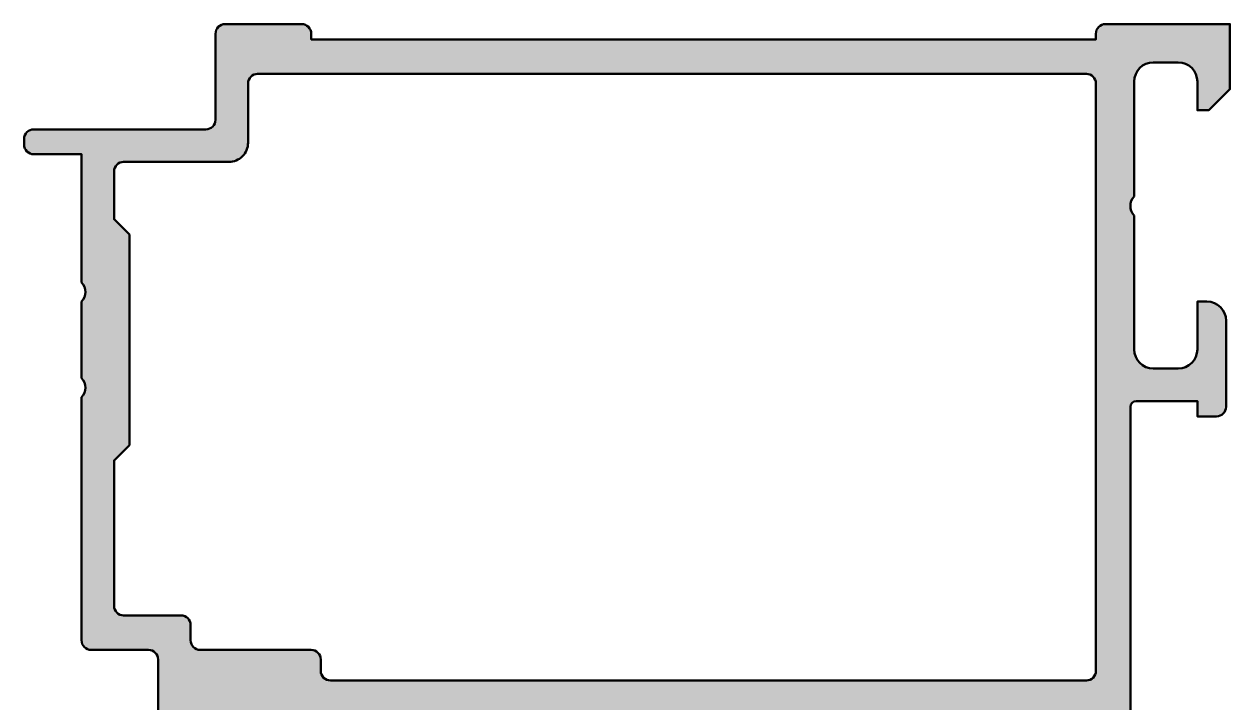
# Model space of a CAD drawing. Extents: x -10 to 53, y 3 to 87.
# Drawn here: x -10 to 53, y 51.5 to 87 of the extents above; entities that cross this region are included whole.
import ezdxf

# ---------------------------------------------------------------- set-up
doc = ezdxf.new("R2010")
doc.units = 0
doc.layers.add('0S-Alu contour', color=7, linetype='Continuous', lineweight=50)
doc.layers.add('0S-Alu hatch', color=252, linetype='Continuous', lineweight=25)

# ---------------------------------------------------------------- blocks, each defined once
blk = doc.blocks.new('438200__9EDB42AB_B6E2_4E29_ACC8_7F8073D6391A_')
at = {"layer": '0S-Alu hatch'}
h = blk.add_hatch(color=256, dxfattribs=at)
edge = h.paths.add_edge_path()
edge.add_arc((4.499999999999978, 86.5), 0.5, 0, 90)
edge.add_line((4.499999999999978, 87), (0.4999999999999787, 87))
edge.add_arc((0.4999999999999787, 86.5), 0.5, 90, 180)
edge.add_line((-2.13e-14, 86.5), (-3.55e-14, 82))
edge.add_ellipse((-0.5000000000000356, 82), major_axis=(-0.5, 0), ratio=1, start_angle=90, end_angle=180, ccw=False)
edge.add_line((-0.5000000000000356, 81.5), (-9.500000000000028, 81.5))
edge.add_arc((-9.500000000000036, 81), 0.5, 89.9999999999992, 180)
edge.add_line((-10.00000000000003, 81), (-10.00000000000006, 80.70000000000007))
edge.add_arc((-9.500000000000021, 80.70000000000005), 0.5000000000000427, 180, 270.0000000000017)
edge.add_line((-9.500000000000007, 80.20000000000002), (-7.000000000000021, 80.20000000000002))
edge.add_line((-7.000000000000021, 80.20000000000002), (-7.000000000000021, 73.49999999999999))
edge.add_ellipse((-7.525026953992679, 73), major_axis=(-0.7250195186467701, 0), ratio=1, start_angle=136.3986500484095, end_angle=223.6013499515906, ccw=False)
edge.add_line((-7.000000000000021, 72.50000000000001), (-7.000000000000021, 68.49999999999999))
edge.add_ellipse((-7.525026953992679, 68), major_axis=(-0.7250195186467701, 0), ratio=1, start_angle=136.3986500484095, end_angle=223.6013499515906, ccw=False)
edge.add_line((-7.000000000000021, 67.50000000000001), (-7.000000000000021, 54.8))
edge.add_arc((-6.500000000000021, 54.8), 0.5, 180, 270)
edge.add_line((-6.500000000000021, 54.29999999999999), (-3.500000000000028, 54.29999999999999))
edge.add_ellipse((-3.500000000000021, 53.79999999999999), major_axis=(-0.5000000000000071, 0), ratio=1, start_angle=180, end_angle=270.0000000000008, ccw=False)
edge.add_line((-3.000000000000014, 53.79999999999999), (-3.000000000000028, 50.69999999999997))
edge.add_ellipse((-3.078836446543057, 50.43247940800687), major_axis=(-0.2788950563274168, 0), ratio=1, start_angle=178.8354106258913, end_angle=253.5801235805098, ccw=False)
edge.add_line((-2.799999000000028, 50.42681100000844), (-2.799999000000035, 49.97321700000885))
edge.add_ellipse((-3.078867095643197, 49.96755634053144), major_axis=(-0.2789255417371504, 0), ratio=1, start_angle=106.42459455535459, end_angle=181.1628700729577, ccw=False)
edge.add_line((-3.000000000000029, 49.7000130000085), (-3.000000000000035, 47.82000200000001))
edge.add_arc((-2.700000000000017, 47.82000200000002), 0.3000000000000185, 180, 269.9999999999986)
edge.add_line((-2.700000000000024, 47.520002), (-1.720025680957256, 47.520002))
edge.add_arc((-1.720025680957256, 47.82000200000001), 0.3000000000000114, 270, 360)
edge.add_line((-1.420025680957245, 47.82000200000001), (-1.420025680957245, 50.57999999999998))
edge.add_ellipse((-1.30002568095724, 50.57999999999998), major_axis=(-0.1200000000000045, 0), ratio=1, start_angle=270, end_angle=360, ccw=False)
edge.add_line((-1.30002568095724, 50.69999999999999), (2.999999999999978, 50.7))
edge.add_ellipse((2.999999999999971, 50.19999999999999), major_axis=(-0.5000000000000071, 0), ratio=1, start_angle=180, end_angle=269.9999999999992, ccw=False)
edge.add_line((3.499999999999978, 50.19999999999999), (3.499999999999978, 49.49999999999998))
edge.add_line((3.499999999999978, 49.49999999999998), (2.118504542377607, 47.10717967697245))
edge.add_arc((2.238119784648276, 47.0381197846483), 0.1381197846483035, 150.0000000000017, 275.6225775507896)
edge.add_arc((1.761776758826179, 51.87660886184777), 4.999999999999955, 275.6225775507934, 342.2515836439298)
edge.add_ellipse((6.999999999999992, 50.19999999999996), major_axis=(-0.5000000000000515, 0), ratio=1, start_angle=270.0000000000008, end_angle=342.25158364393076, ccw=False)
edge.add_line((6.999999999999985, 50.70000000000002), (37.79999999999998, 50.7))
edge.add_ellipse((37.79999999999998, 50.19999999999969), major_axis=(-0.5000000000003056, 0), ratio=1, start_angle=197.7484163560694, end_angle=270, ccw=False)
edge.add_arc((43.03822324117375, 51.87660886184747), 4.999999999999654, 197.7484163560699, 264.3774224492066)
edge.add_arc((42.56188021535169, 47.0381197846483), 0.1381197846482954, 264.3774224492046, 390.0000000000023)
edge.add_line((42.68149545762236, 47.10717967697244), (41.29999999999998, 49.49999999999998))
edge.add_line((41.29999999999998, 49.49999999999998), (41.29999999999998, 50.19999999999999))
edge.add_ellipse((41.79999999999996, 50.19999999999999), major_axis=(-0.4999999999999858, 0), ratio=1, start_angle=270, end_angle=360, ccw=False)
edge.add_line((41.79999999999996, 50.69999999999997), (46.10002568095722, 50.69999999999999))
edge.add_ellipse((46.10002568095722, 50.57999999999999), major_axis=(-0.1199999999999974, 0), ratio=1, start_angle=180, end_angle=270, ccw=False)
edge.add_line((46.22002568095721, 50.57999999999999), (46.22002568095721, 47.820002))
edge.add_arc((46.52002568095721, 47.820002), 0.3000000000000043, 180, 270)
edge.add_line((46.52002568095721, 47.520002), (47.5, 47.520002))
edge.add_arc((47.5, 47.820002), 0.3000000000000043, 270, 360)
edge.add_line((47.8, 47.820002), (47.8, 49.70001300000851))
edge.add_ellipse((47.87886709564316, 49.96755634053145), major_axis=(-0.2789255417371491, 0), ratio=1, start_angle=-1.162870072896908, end_angle=73.5754054446466, ccw=False)
edge.add_line((47.59999899999999, 49.97321700000856), (47.599999, 50.42681100000852))
edge.add_ellipse((47.87883644654301, 50.43247940800688), major_axis=(-0.2788950563273951, 0), ratio=1, start_angle=-73.5801235805082, end_angle=1.16458937409692, ccw=False)
edge.add_line((47.79999999999998, 50.69999999999996), (47.79999999999996, 66.99999999999977))
edge.add_ellipse((48.09999999999987, 66.99999999999977), major_axis=(-0.2999999999999048, 0), ratio=1, start_angle=270, end_angle=360, ccw=False)
edge.add_line((48.09999999999987, 67.29999999999967), (51.29999999999996, 67.29999999999967))
edge.add_line((51.29999999999996, 67.29999999999967), (51.29999999999996, 66.49999999999972))
edge.add_line((51.29999999999996, 66.49999999999972), (52.30000000000013, 66.49999999999972))
edge.add_arc((52.30000000000013, 66.99999999999955), 0.4999999999998295, 270, 360)
edge.add_line((52.79999999999996, 66.99999999999955), (52.79999999999996, 71.49999999999972))
edge.add_arc((51.79999999999996, 71.49999999999972), 1, 0, 90)
edge.add_line((51.79999999999996, 72.49999999999972), (51.29999999999996, 72.49999999999972))
edge.add_line((51.29999999999996, 72.49999999999972), (51.29999999999996, 69.9999999999996))
edge.add_ellipse((50.30000000000008, 69.9999999999996), major_axis=(-0.9999999999998863, 0), ratio=1, start_angle=90, end_angle=180, ccw=False)
edge.add_line((50.30000000000008, 68.99999999999972), (49.00000000000006, 68.99999999999972))
edge.add_ellipse((49.00000000000006, 69.99999999999955), major_axis=(-0.9999999999998294, 0), ratio=1, start_angle=0, end_angle=90, ccw=False)
edge.add_line((48.00000000000023, 69.99999999999955), (48, 76.99999999999972))
edge.add_ellipse((48.52499999999986, 77.4999999999996), major_axis=(-0.7249999999998176, 0), ratio=1, start_angle=-43.60281897272881, end_angle=43.60281897270488, ccw=False)
edge.add_line((48.00000000000022, 77.9999999999997), (48, 83.99999999999973))
edge.add_ellipse((48.99999999999995, 83.99999999999974), major_axis=(-0.999999999999943, 0), ratio=1, start_angle=270, end_angle=360, ccw=False)
edge.add_line((48.99999999999995, 84.99999999999969), (50.29999999999968, 84.99999999999972))
edge.add_ellipse((50.29999999999968, 83.99999999999943), major_axis=(-1.000000000000284, 0), ratio=1, start_angle=180, end_angle=270, ccw=False)
edge.add_line((51.29999999999996, 83.99999999999943), (51.29999999999996, 82.4999999999996))
edge.add_line((51.29999999999996, 82.4999999999996), (51.9000000000001, 82.4999999999996))
edge.add_line((51.9000000000001, 82.4999999999996), (53, 83.59999999999951))
edge.add_line((53, 83.59999999999951), (53, 87))
edge.add_line((53, 87), (46.49999999999998, 87))
edge.add_arc((46.49999999999998, 86.5), 0.5, 90, 180)
edge.add_line((45.99999999999998, 86.5), (45.99999999999998, 86.2))
edge.add_line((45.99999999999998, 86.2), (4.999999999999978, 86.2))
edge.add_line((4.999999999999978, 86.2), (4.999999999999978, 86.5))
edge = h.paths.add_edge_path()
edge.add_ellipse((-4.800000000000018, 79.30000000000001), major_axis=(-0.4999999999999716, 0), ratio=1, start_angle=270, end_angle=360, ccw=False)
edge.add_line((-4.800000000000018, 79.79999999999998), (0.6999999999999318, 79.79999999999998))
edge.add_arc((0.6999999999999389, 80.80000000000003), 1.000000000000042, 269.9999999999996, 360)
edge.add_line((1.699999999999981, 80.80000000000001), (1.699999999999974, 83.9))
edge.add_ellipse((2.199999999999974, 83.9), major_axis=(-0.5, 0), ratio=1, start_angle=270, end_angle=360, ccw=False)
edge.add_line((2.199999999999974, 84.4), (45.49999999999998, 84.4))
edge.add_ellipse((45.49999999999998, 83.9), major_axis=(-0.5, 0), ratio=1, start_angle=180, end_angle=270, ccw=False)
edge.add_line((45.99999999999998, 83.9), (45.99999999999997, 53.19999999999999))
edge.add_ellipse((45.5, 53.19999999999999), major_axis=(-0.4999999999999716, 0), ratio=1, start_angle=90, end_angle=180, ccw=False)
edge.add_line((45.5, 52.70000000000002), (6.000000000000007, 52.70000000000001))
edge.add_ellipse((6, 53.20000000000002), major_axis=(-0.5000000000000071, 0), ratio=1, start_angle=0, end_angle=90.0000000000008, ccw=False)
edge.add_line((5.499999999999992, 53.20000000000002), (5.5, 53.80000000000002))
edge.add_arc((5.000000000000007, 53.80000000000002), 0.4999999999999929, 0, 89.9999999999992)
edge.add_line((5.000000000000014, 54.30000000000001), (-0.8000000000000468, 54.29999999999999))
edge.add_ellipse((-0.8000000000000326, 54.79999999999998), major_axis=(-0.4999999999999858, 0), ratio=1, start_angle=0, end_angle=89.9999999999983, ccw=False)
edge.add_line((-1.300000000000018, 54.79999999999997), (-1.300000000000032, 55.6))
edge.add_arc((-1.800000000000025, 55.6), 0.4999999999999929, 0, 90)
edge.add_line((-1.800000000000025, 56.09999999999999), (-4.800000000000032, 56.10000000000001))
edge.add_ellipse((-4.800000000000025, 56.60000000000001), major_axis=(-0.5000000000000071, 0), ratio=1, start_angle=0, end_angle=89.9999999999992, ccw=False)
edge.add_line((-5.300000000000032, 56.60000000000001), (-5.300000000000025, 64.2))
edge.add_line((-5.300000000000025, 64.2), (-4.500000000000035, 65.00000000000001))
edge.add_line((-4.500000000000035, 65.00000000000001), (-4.500000000000028, 76.00000000000003))
edge.add_line((-4.500000000000028, 76.00000000000003), (-5.300000000000011, 76.79999999999998))
edge.add_line((-5.300000000000011, 76.79999999999998), (-5.29999999999999, 79.30000000000001))
at = {"layer": '0S-Alu contour', "color": 7}
for points in [[(4.499999999999978, 87), (0.4999999999999787, 87)], [(51.29999999999996, 83.99999999999943), (51.29999999999996, 82.4999999999996), (51.9000000000001, 82.4999999999996), (53, 83.59999999999951), (53, 87), (46.49999999999998, 87)], [(-2.13e-14, 86.5), (-3.55e-14, 82)], [(45.99999999999998, 86.5), (45.99999999999998, 86.2), (4.999999999999978, 86.2), (4.999999999999978, 86.5)], [(48.99999999999995, 84.99999999999969), (50.29999999999968, 84.99999999999972)], [(1.699999999999981, 80.80000000000001), (1.699999999999974, 83.9)], [(2.199999999999974, 84.4), (45.49999999999998, 84.4)], [(45.99999999999998, 83.9), (45.99999999999997, 53.19999999999999)], [(48.00000000000022, 77.9999999999997), (48, 83.99999999999973)], [(-0.5000000000000356, 81.5), (-9.500000000000028, 81.5)], [(-10.00000000000003, 81), (-10.00000000000006, 80.70000000000007)], [(-9.500000000000007, 80.20000000000002), (-7.000000000000021, 80.20000000000002), (-7.000000000000021, 73.49999999999999)], [(-4.800000000000018, 79.79999999999998), (0.6999999999999318, 79.79999999999998)], [(-5.300000000000032, 56.60000000000001), (-5.300000000000025, 64.2), (-4.500000000000035, 65.00000000000001), (-4.500000000000028, 76.00000000000003), (-5.300000000000011, 76.79999999999998), (-5.29999999999999, 79.30000000000001)], [(48.00000000000023, 69.99999999999955), (48, 76.99999999999972)], [(-7.000000000000021, 72.50000000000001), (-7.000000000000021, 68.49999999999999)], [(51.79999999999996, 72.49999999999972), (51.29999999999996, 72.49999999999972), (51.29999999999996, 69.9999999999996)], [(52.79999999999996, 66.99999999999955), (52.79999999999996, 71.49999999999972)], [(50.30000000000008, 68.99999999999972), (49.00000000000006, 68.99999999999972)], [(-7.000000000000021, 67.50000000000001), (-7.000000000000021, 54.8)], [(47.79999999999998, 50.69999999999996), (47.79999999999996, 66.99999999999977)], [(48.09999999999987, 67.29999999999967), (51.29999999999996, 67.29999999999967), (51.29999999999996, 66.49999999999972), (52.30000000000013, 66.49999999999972)], [(-1.800000000000025, 56.09999999999999), (-4.800000000000032, 56.10000000000001)], [(-1.300000000000018, 54.79999999999997), (-1.300000000000032, 55.6)], [(-6.500000000000021, 54.29999999999999), (-3.500000000000028, 54.29999999999999)], [(5.000000000000014, 54.30000000000001), (-0.8000000000000468, 54.29999999999999)], [(-3.000000000000014, 53.79999999999999), (-3.000000000000028, 50.69999999999997)], [(5.499999999999992, 53.20000000000002), (5.5, 53.80000000000002)], [(45.5, 52.70000000000002), (6.000000000000007, 52.70000000000001)], [(-2.799999000000028, 50.42681100000844), (-2.799999000000035, 49.97321700000885)], [(-1.420025680957245, 47.82000200000001), (-1.420025680957245, 50.57999999999998)], [(-1.30002568095724, 50.69999999999999), (2.999999999999978, 50.7)], [(6.999999999999985, 50.70000000000002), (37.79999999999998, 50.7)], [(41.79999999999996, 50.69999999999997), (46.10002568095722, 50.69999999999999)], [(46.22002568095721, 50.57999999999999), (46.22002568095721, 47.820002)], [(47.59999899999999, 49.97321700000856), (47.599999, 50.42681100000852)], [(3.499999999999978, 50.19999999999999), (3.499999999999978, 49.49999999999998), (2.118504542377607, 47.10717967697245)], [(42.68149545762236, 47.10717967697244), (41.29999999999998, 49.49999999999998), (41.29999999999998, 50.19999999999999)], [(-3.000000000000029, 49.7000130000085), (-3.000000000000035, 47.82000200000001)], [(47.8, 47.820002), (47.8, 49.70001300000851)], [(-2.700000000000024, 47.520002), (-1.720025680957256, 47.520002)], [(46.52002568095721, 47.520002), (47.5, 47.520002)]]:
    blk.add_lwpolyline(points, dxfattribs=at)
for centre, radius, start, end in [((0.4999999999999787, 86.5), 0.5, 90, 180), ((4.499999999999978, 86.5), 0.5, 0, 90), ((46.49999999999998, 86.5), 0.5, 90, 180), ((-9.500000000000036, 81), 0.5, 89.9999999999992, 180), ((-9.500000000000021, 80.70000000000005), 0.5000000000000427, 180, 270.0000000000017), ((0.6999999999999389, 80.80000000000003), 1.000000000000042, 269.9999999999996, 0), ((51.79999999999996, 71.49999999999972), 1, 0, 90), ((52.30000000000013, 66.99999999999955), 0.4999999999998295, 270, 0), ((-1.800000000000025, 55.6), 0.4999999999999929, 0, 90), ((-6.500000000000021, 54.8), 0.5, 180, 270), ((5.000000000000007, 53.80000000000002), 0.4999999999999929, 0, 89.9999999999992), ((1.761776758826179, 51.87660886184777), 4.999999999999955, 275.6225775507934, 342.2515836439298), ((43.03822324117375, 51.87660886184747), 4.999999999999654, 197.7484163560699, 264.3774224492066), ((-2.700000000000017, 47.82000200000002), 0.3000000000000185, 180, 269.9999999999986), ((-1.720025680957256, 47.82000200000001), 0.3000000000000114, 270, 0), ((46.52002568095721, 47.820002), 0.3000000000000043, 180, 270), ((47.5, 47.820002), 0.3000000000000043, 270, 0), ((2.238119784648276, 47.0381197846483), 0.1381197846483035, 150.0000000000017, 275.6225775507896), ((42.56188021535169, 47.0381197846483), 0.1381197846482954, 264.3774224492046, 30.00000000000228)]:
    blk.add_arc(centre, radius, start, end, dxfattribs=at)
at = {"layer": '0S-Alu contour', "color": 7, "extrusion": (0, 0, -1)}
for centre, radius, start, end in [((-48.99999999999995, 83.99999999999974), 0.999999999999943, 0, 90), ((-50.29999999999968, 83.99999999999943), 1.000000000000284, 90, 180), ((-2.199999999999974, 83.9), 0.5, 0, 90), ((-45.49999999999998, 83.9), 0.5, 90, 180), ((0.5000000000000356, 82), 0.5, 180, 270), ((4.800000000000018, 79.30000000000001), 0.4999999999999716, 0, 90), ((-48.52499999999986, 77.4999999999996), 0.7249999999998176, 316.3971810272951, 43.60281897272875), ((7.525026953992679, 73), 0.7250195186467701, 136.3986500484094, 223.6013499515906), ((-49.00000000000006, 69.99999999999955), 0.9999999999998294, 270, 0), ((-50.30000000000008, 69.9999999999996), 0.9999999999998863, 180, 270), ((7.525026953992679, 68), 0.7250195186467701, 136.3986500484094, 223.6013499515906), ((-48.09999999999987, 66.99999999999977), 0.2999999999999048, 0, 90), ((4.800000000000025, 56.60000000000001), 0.5000000000000071, 270.0000000000008, 0), ((3.500000000000021, 53.79999999999999), 0.5000000000000071, 89.9999999999992, 180), ((0.8000000000000326, 54.79999999999998), 0.4999999999999858, 270.0000000000017, 0), ((-6, 53.20000000000002), 0.5000000000000071, 269.9999999999992, 0), ((-45.5, 53.19999999999999), 0.4999999999999716, 180, 270), ((3.078836446543057, 50.43247940800687), 0.2788950563274168, 106.4198764194902, 181.1645893741087), ((1.30002568095724, 50.57999999999998), 0.1200000000000045, 0, 90), ((-2.999999999999971, 50.19999999999999), 0.5000000000000071, 90.00000000000081, 180), ((-6.999999999999992, 50.19999999999996), 0.5000000000000515, 17.74841635606926, 89.9999999999992), ((-37.79999999999998, 50.19999999999969), 0.5000000000003056, 90, 162.2515836439306), ((-41.79999999999996, 50.19999999999999), 0.4999999999999858, 0, 90), ((-46.10002568095722, 50.57999999999999), 0.1199999999999974, 90, 180), ((-47.87883644654301, 50.43247940800688), 0.2788950563273951, 358.8354106259031, 73.58012358050819), ((3.078867095643197, 49.96755634053144), 0.2789255417371504, 178.8371299270423, 253.5754054446454), ((-47.87886709564316, 49.96755634053145), 0.2789255417371491, 286.4245945553534, 1.162870072896881)]:
    blk.add_arc(centre, radius, start, end, dxfattribs=at)
blk = doc.blocks.new('439170__FF23DEF2_FB2D_4F64_896C_2550E502A75A_')
at = {"layer": '0S-Alu contour', "color": 7}
blk.add_blockref('438200__9EDB42AB_B6E2_4E29_ACC8_7F8073D6391A_', (0, 0), dxfattribs=at)

msp = doc.modelspace()

# ---------------------------------------------------------------- block references
at = {"layer": '0S-Alu contour', "color": 7}
msp.add_blockref('439170__FF23DEF2_FB2D_4F64_896C_2550E502A75A_', (0, 0), dxfattribs=at)

doc.saveas('drawing.dxf')
